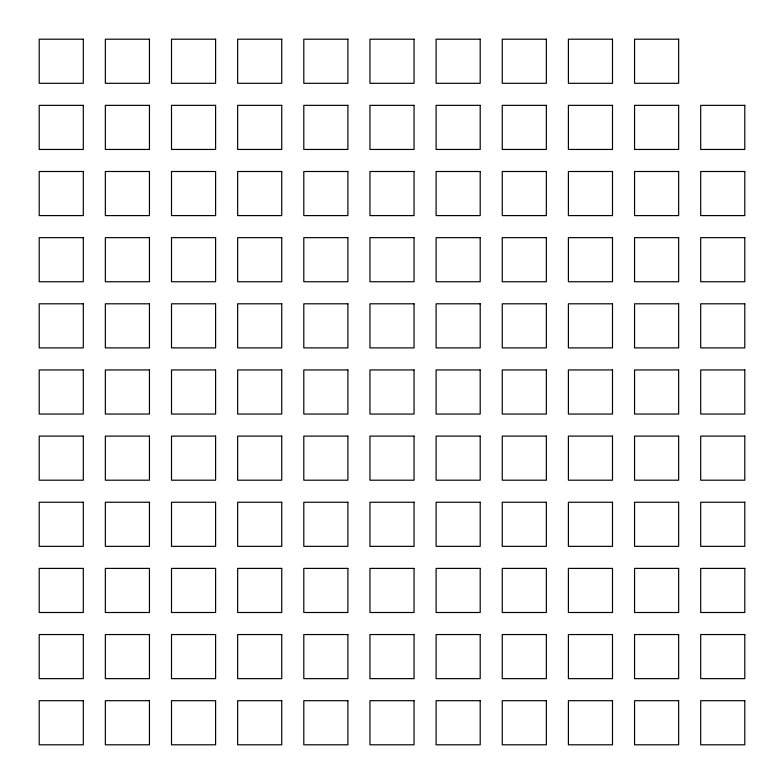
<?xml version="1.0" encoding="UTF-8"?>
<svg xmlns="http://www.w3.org/2000/svg" width="784" height="784" viewBox="0 0 784 784"><rect width="100%" height="100%" fill="white"/><g stroke="black" fill="none" stroke-linecap="round" stroke-linejoin="round"><path stroke-width="1.18" d="M83.3 39.2L39.2 39.2L39.2 83.3L83.3 83.3L83.3 39.2M149.45 39.2L105.35 39.2L105.35 83.3L149.45 83.3L149.45 39.2M215.6 39.2L171.5 39.2L171.5 83.3L215.6 83.3L215.6 39.2M281.75 39.2L237.65 39.2L237.65 83.3L281.75 83.3L281.75 39.2M347.9 39.2L303.8 39.2L303.8 83.3L347.9 83.3L347.9 39.2M414.05 39.2L369.95 39.2L369.95 83.3L414.05 83.3L414.05 39.2M480.2 39.2L436.1 39.2L436.1 83.3L480.2 83.3L480.2 39.2M546.35 39.2L502.25 39.2L502.25 83.3L546.35 83.3L546.35 39.2M612.5 39.2L568.4 39.2L568.4 83.3L612.5 83.3L612.5 39.2M678.65 39.2L634.55 39.2L634.55 83.3L678.65 83.3L678.65 39.2M83.3 105.35L39.2 105.35L39.2 149.45L83.3 149.45L83.3 105.35M149.45 105.35L105.35 105.35L105.35 149.45L149.45 149.45L149.45 105.35M215.6 105.35L171.5 105.35L171.5 149.45L215.6 149.45L215.6 105.35M281.75 105.35L237.65 105.35L237.65 149.45L281.75 149.45L281.75 105.35M347.9 105.35L303.8 105.35L303.8 149.45L347.9 149.45L347.9 105.35M414.05 105.35L369.95 105.35L369.95 149.45L414.05 149.45L414.05 105.35M480.2 105.35L436.1 105.35L436.1 149.45L480.2 149.45L480.2 105.35M546.35 105.35L502.25 105.35L502.25 149.45L546.35 149.45L546.35 105.35M612.5 105.35L568.4 105.35L568.4 149.45L612.5 149.45L612.5 105.35M678.65 105.35L634.55 105.35L634.55 149.45L678.65 149.45L678.65 105.35M744.8 105.35L700.7 105.35L700.7 149.45L744.8 149.45L744.8 105.35M83.3 171.5L39.2 171.5L39.2 215.6L83.3 215.6L83.3 171.5M149.45 171.5L105.35 171.5L105.35 215.6L149.45 215.6L149.45 171.5M215.6 171.5L171.5 171.5L171.5 215.6L215.6 215.6L215.6 171.5M281.75 171.5L237.65 171.5L237.65 215.6L281.75 215.6L281.75 171.5M347.9 171.5L303.8 171.5L303.8 215.6L347.9 215.6L347.9 171.5M414.05 171.5L369.95 171.5L369.95 215.6L414.05 215.6L414.05 171.5M480.2 171.5L436.1 171.5L436.1 215.6L480.2 215.6L480.2 171.5M546.35 171.5L502.25 171.5L502.25 215.6L546.35 215.6L546.35 171.5M612.5 171.5L568.4 171.5L568.4 215.6L612.5 215.6L612.5 171.5M678.65 171.5L634.55 171.5L634.55 215.6L678.65 215.6L678.65 171.5M744.8 171.5L700.7 171.5L700.7 215.6L744.8 215.6L744.8 171.5M83.3 237.65L39.2 237.65L39.2 281.75L83.3 281.75L83.3 237.65M149.45 237.65L105.35 237.65L105.35 281.75L149.45 281.75L149.45 237.65M215.6 237.65L171.5 237.65L171.5 281.75L215.6 281.75L215.6 237.65M281.75 237.65L237.65 237.65L237.65 281.75L281.75 281.75L281.75 237.65M347.9 237.65L303.8 237.65L303.8 281.75L347.9 281.75L347.9 237.65M414.05 237.65L369.95 237.65L369.95 281.75L414.05 281.75L414.05 237.65M480.2 237.65L436.1 237.65L436.1 281.75L480.2 281.75L480.2 237.65M546.35 237.65L502.25 237.65L502.25 281.75L546.35 281.75L546.35 237.65M612.5 237.65L568.4 237.65L568.4 281.75L612.5 281.75L612.5 237.65M678.65 237.65L634.55 237.65L634.55 281.75L678.65 281.75L678.65 237.65M744.8 237.65L700.7 237.65L700.7 281.75L744.8 281.75L744.8 237.65M83.3 303.8L39.2 303.8L39.2 347.9L83.3 347.9L83.3 303.8M149.45 303.8L105.35 303.8L105.35 347.9L149.45 347.9L149.45 303.8M215.6 303.8L171.5 303.8L171.5 347.9L215.6 347.9L215.6 303.8M281.75 303.8L237.65 303.8L237.65 347.9L281.75 347.9L281.75 303.8M347.9 303.8L303.8 303.8L303.8 347.9L347.9 347.9L347.9 303.8M414.05 303.8L369.95 303.8L369.95 347.9L414.05 347.9L414.05 303.8M480.2 303.8L436.1 303.8L436.1 347.9L480.2 347.9L480.2 303.8M546.35 303.8L502.25 303.8L502.25 347.9L546.35 347.9L546.35 303.8M612.5 303.8L568.4 303.8L568.4 347.9L612.5 347.9L612.5 303.8M678.65 303.8L634.55 303.8L634.55 347.9L678.65 347.9L678.65 303.8M744.8 303.8L700.7 303.8L700.7 347.9L744.8 347.9L744.8 303.8M83.3 369.95L39.2 369.95L39.2 414.05L83.3 414.05L83.3 369.95M149.45 369.95L105.35 369.95L105.35 414.05L149.45 414.05L149.45 369.95M215.6 369.95L171.5 369.95L171.5 414.05L215.6 414.05L215.6 369.95M281.75 369.95L237.65 369.95L237.65 414.05L281.75 414.05L281.75 369.95M347.9 369.95L303.8 369.95L303.8 414.05L347.9 414.05L347.9 369.95M414.05 369.95L369.95 369.95L369.95 414.05L414.05 414.05L414.05 369.95M480.2 369.95L436.1 369.95L436.1 414.05L480.2 414.05L480.2 369.95M546.35 369.95L502.25 369.95L502.25 414.05L546.35 414.05L546.35 369.95M612.5 369.95L568.4 369.95L568.4 414.05L612.5 414.05L612.5 369.95M678.65 369.95L634.55 369.95L634.55 414.05L678.65 414.05L678.65 369.95M744.8 369.95L700.7 369.95L700.7 414.05L744.8 414.05L744.8 369.95M83.3 436.1L39.2 436.1L39.2 480.2L83.3 480.2L83.3 436.1M149.45 436.1L105.35 436.1L105.35 480.2L149.45 480.2L149.45 436.1M215.6 436.1L171.5 436.1L171.5 480.2L215.6 480.2L215.6 436.1M281.75 436.1L237.65 436.1L237.65 480.2L281.75 480.2L281.75 436.1M347.9 436.1L303.8 436.1L303.8 480.2L347.9 480.2L347.9 436.1M414.05 436.1L369.95 436.1L369.95 480.2L414.05 480.2L414.05 436.1M480.2 436.1L436.1 436.1L436.1 480.2L480.2 480.2L480.2 436.1M546.35 436.1L502.25 436.1L502.25 480.2L546.35 480.2L546.35 436.1M612.5 436.1L568.4 436.1L568.4 480.2L612.5 480.2L612.5 436.1M678.65 436.1L634.55 436.1L634.55 480.2L678.65 480.2L678.65 436.1M744.8 436.1L700.7 436.1L700.7 480.2L744.8 480.2L744.8 436.1M83.3 502.25L39.2 502.25L39.2 546.35L83.3 546.35L83.3 502.25M149.45 502.25L105.35 502.25L105.35 546.35L149.45 546.35L149.45 502.25M215.6 502.25L171.5 502.25L171.5 546.35L215.6 546.35L215.6 502.25M281.75 502.25L237.65 502.25L237.65 546.35L281.75 546.35L281.75 502.25M347.9 502.25L303.8 502.25L303.8 546.35L347.9 546.35L347.9 502.25M414.05 502.25L369.95 502.25L369.95 546.35L414.05 546.35L414.05 502.25M480.2 502.25L436.1 502.25L436.1 546.35L480.2 546.35L480.2 502.25M546.35 502.25L502.25 502.25L502.25 546.35L546.35 546.35L546.35 502.25M612.5 502.25L568.4 502.25L568.4 546.35L612.5 546.35L612.5 502.25M678.65 502.25L634.55 502.25L634.55 546.35L678.65 546.35L678.65 502.25M744.8 502.25L700.7 502.25L700.7 546.35L744.8 546.35L744.8 502.25M83.3 568.4L39.2 568.4L39.2 612.5L83.3 612.5L83.3 568.4M149.45 568.4L105.35 568.4L105.35 612.5L149.45 612.5L149.45 568.4M215.6 568.4L171.5 568.4L171.5 612.5L215.6 612.5L215.6 568.4M281.75 568.4L237.65 568.4L237.65 612.5L281.75 612.5L281.75 568.4M347.9 568.4L303.8 568.4L303.8 612.5L347.9 612.5L347.9 568.4M414.05 568.4L369.95 568.4L369.95 612.5L414.05 612.5L414.05 568.4M480.2 568.4L436.1 568.4L436.1 612.5L480.2 612.5L480.2 568.4M546.35 568.4L502.25 568.4L502.25 612.5L546.35 612.5L546.35 568.4M612.5 568.4L568.4 568.4L568.4 612.5L612.5 612.5L612.5 568.4M678.65 568.4L634.55 568.4L634.55 612.5L678.65 612.5L678.65 568.4M744.8 568.4L700.7 568.4L700.7 612.5L744.8 612.5L744.8 568.4M83.3 634.55L39.2 634.55L39.2 678.65L83.3 678.65L83.3 634.55M149.45 634.55L105.35 634.55L105.35 678.65L149.45 678.65L149.45 634.55M215.6 634.55L171.5 634.55L171.5 678.65L215.6 678.65L215.6 634.55M281.75 634.55L237.65 634.55L237.65 678.65L281.75 678.65L281.75 634.55M347.9 634.55L303.8 634.55L303.8 678.65L347.9 678.65L347.9 634.55M414.05 634.55L369.95 634.55L369.95 678.65L414.05 678.65L414.05 634.55M480.2 634.55L436.1 634.55L436.1 678.65L480.2 678.65L480.2 634.55M546.35 634.55L502.25 634.55L502.25 678.65L546.35 678.65L546.35 634.55M612.5 634.55L568.4 634.55L568.4 678.65L612.5 678.65L612.5 634.55M678.65 634.55L634.55 634.55L634.55 678.65L678.65 678.65L678.65 634.55M744.8 634.55L700.7 634.55L700.7 678.65L744.8 678.65L744.8 634.55M83.3 700.7L39.2 700.7L39.2 744.8L83.3 744.8L83.3 700.7M149.45 700.7L105.35 700.7L105.35 744.8L149.45 744.8L149.45 700.7M215.6 700.7L171.5 700.7L171.5 744.8L215.6 744.8L215.6 700.7M281.75 700.7L237.65 700.7L237.65 744.8L281.75 744.8L281.75 700.7M347.9 700.7L303.8 700.7L303.8 744.8L347.9 744.8L347.9 700.7M414.05 700.7L369.95 700.7L369.95 744.8L414.05 744.8L414.05 700.7M480.2 700.7L436.1 700.7L436.1 744.8L480.2 744.8L480.2 700.7M546.35 700.7L502.25 700.7L502.25 744.8L546.35 744.8L546.35 700.7M612.5 700.7L568.4 700.7L568.4 744.8L612.5 744.8L612.5 700.7M678.65 700.7L634.55 700.7L634.55 744.8L678.65 744.8L678.65 700.7M744.8 700.7L700.7 700.7L700.7 744.8L744.8 744.8L744.8 700.7"/></g></svg>
